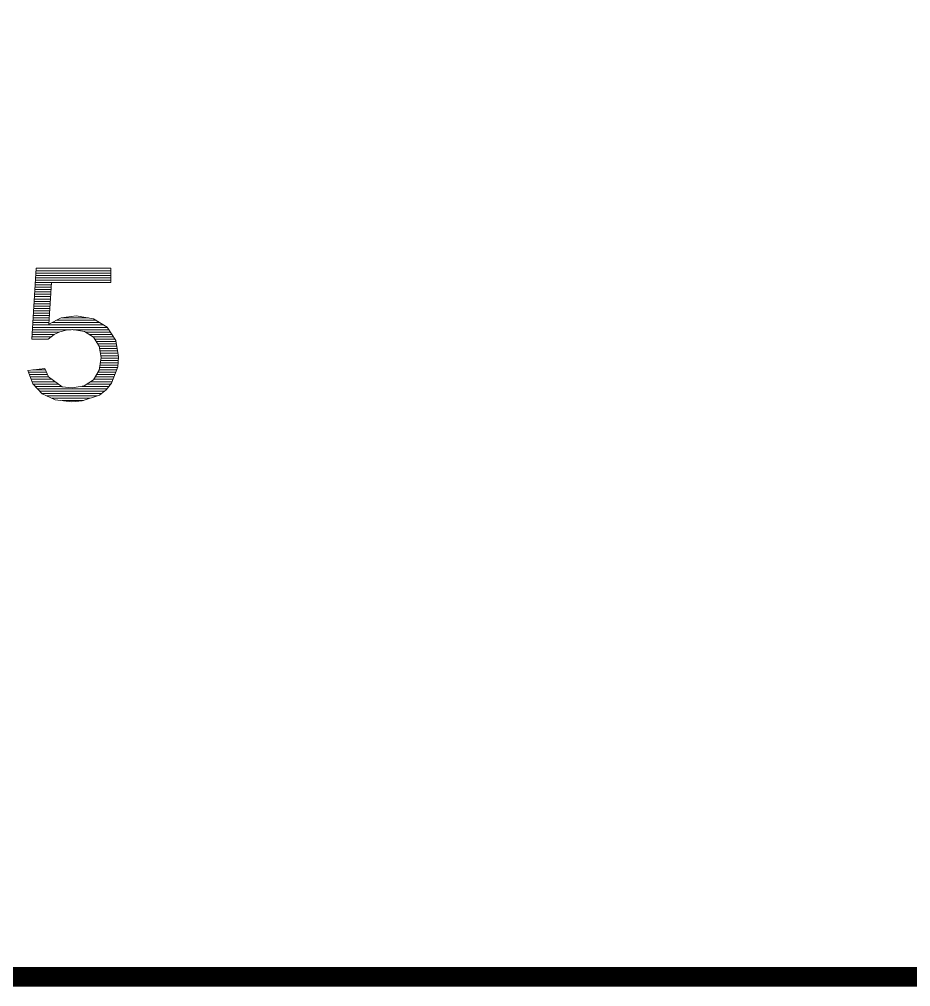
# Model space of a CAD drawing. Header units: millimetres. Extents: x 20 to 410, y 10 to 287.
# Drawn here: x 190.67 to 213.31, y 9.75 to 34.33 of the extents above; entities that cross this region are included whole.
import ezdxf

# ---------------------------------------------------------------- set-up
doc = ezdxf.new("R2010")
doc.units = ezdxf.units.MM
doc.layers.add('KANTEN', color=7, linetype='Continuous', lineweight=50)
doc.layers.add('TEXT', color=7, linetype='Continuous', lineweight=13)

msp = doc.modelspace()

# ---------------------------------------------------------------- linework, layer by layer
at = {"layer": 'KANTEN', "lineweight": 50, "const_width": 0.5}
msp.add_lwpolyline([(20, 10), (410, 10), (410, 287), (20, 287)], close=True, dxfattribs=at)
at = {"layer": 'TEXT', "lineweight": 13}
for p, q in [((191.085, 27.822), (192.997, 27.822)), ((191.089, 27.882), (192.997, 27.882)), ((191.092, 27.942), (192.997, 27.942)), ((191.096, 28.002), (192.997, 28.002)), ((191.07, 27.582), (191.482, 27.582)), ((191.074, 27.642), (192.997, 27.642)), ((191.077, 27.702), (192.997, 27.702)), ((191.081, 27.762), (192.997, 27.762)), ((191.051, 27.282), (191.464, 27.282)), ((191.055, 27.342), (191.468, 27.342)), ((191.059, 27.402), (191.471, 27.402)), ((191.063, 27.462), (191.475, 27.462)), ((191.066, 27.522), (191.479, 27.522)), ((191.037, 27.042), (191.449, 27.042)), ((191.04, 27.102), (191.453, 27.102)), ((191.044, 27.162), (191.457, 27.162)), ((191.048, 27.222), (191.46, 27.222)), ((191.022, 26.802), (191.435, 26.802)), ((191.025, 26.862), (191.438, 26.862)), ((191.029, 26.922), (191.442, 26.922)), ((191.033, 26.982), (191.446, 26.982)), ((191.007, 26.562), (192.808, 26.562)), ((191.01, 26.622), (191.424, 26.622)), ((191.014, 26.682), (191.428, 26.682)), ((191.018, 26.742), (191.431, 26.742)), ((191.503, 26.622), (192.713, 26.622)), ((191.62, 26.682), (192.618, 26.682)), ((191.747, 26.742), (192.428, 26.742)), ((190.992, 26.322), (191.563, 26.322)), ((190.996, 26.382), (191.685, 26.382)), ((190.999, 26.442), (191.99, 26.442)), ((191.003, 26.502), (192.901, 26.502)), ((192.042, 26.442), (192.94, 26.442)), ((192.345, 26.382), (192.98, 26.382)), ((192.44, 26.322), (193.019, 26.322)), ((190.988, 26.262), (191.479, 26.262)), ((192.534, 26.262), (193.059, 26.262)), ((192.584, 26.202), (193.099, 26.202)), ((192.623, 26.142), (193.124, 26.142)), ((192.662, 26.082), (193.135, 26.082)), ((192.7, 26.022), (193.145, 26.022)), ((192.71, 25.962), (193.156, 25.962)), ((192.72, 25.902), (193.166, 25.902)), ((192.731, 25.842), (193.176, 25.842)), ((192.728, 25.602), (193.181, 25.602)), ((192.737, 25.662), (193.186, 25.662)), ((192.741, 25.782), (193.187, 25.782)), ((192.746, 25.722), (193.19, 25.722)), ((190.904, 25.362), (191.361, 25.362)), ((191.015, 25.422), (191.335, 25.422)), ((192.668, 25.362), (193.121, 25.362)), ((192.701, 25.422), (193.144, 25.422)), ((192.71, 25.482), (193.167, 25.482)), ((192.719, 25.542), (193.176, 25.542)), ((190.927, 25.302), (191.387, 25.302)), ((190.95, 25.242), (191.413, 25.242)), ((190.972, 25.182), (191.496, 25.182)), ((190.995, 25.122), (191.58, 25.122)), ((192.484, 25.122), (193.031, 25.122)), ((192.562, 25.182), (193.053, 25.182)), ((192.597, 25.242), (193.076, 25.242)), ((192.633, 25.302), (193.099, 25.302)), ((191.02, 25.062), (191.664, 25.062)), ((191.076, 25.002), (191.748, 25.002)), ((191.133, 24.942), (192.9, 24.942)), ((191.189, 24.882), (192.834, 24.882)), ((192.256, 25.002), (192.949, 25.002)), ((192.395, 25.062), (192.999, 25.062)), ((191.245, 24.822), (192.756, 24.822)), ((191.368, 24.762), (192.646, 24.762)), ((191.499, 24.702), (192.473, 24.702)), ((191.757, 24.642), (192.301, 24.642))]:
    msp.add_line(p, q, dxfattribs=at)
msp.add_lwpolyline([(193.193, 25.749), (193.173, 25.499), (193.016, 25.082), (192.878, 24.916), (192.706, 24.783), (192.269, 24.631), (192.005, 24.612), (191.583, 24.663), (191.25, 24.816), (191.016, 25.066), (190.887, 25.407), (191.32, 25.458), (191.414, 25.241), (191.762, 24.993), (192.015, 24.962), (192.322, 25.013), (192.554, 25.169), (192.7, 25.416), (192.748, 25.74), (192.699, 26.026), (192.552, 26.25), (192.323, 26.396), (192.024, 26.445), (191.857, 26.431), (191.702, 26.39), (191.552, 26.317), (191.402, 26.205), (190.985, 26.205), (191.096, 28.004), (192.997, 28.004), (192.997, 27.641), (191.486, 27.641), (191.421, 26.58), (191.733, 26.74), (192.113, 26.794), (192.556, 26.721), (192.899, 26.504), (193.119, 26.171), (193.193, 25.749)], close=True, dxfattribs=at)

doc.saveas('drawing.dxf')
